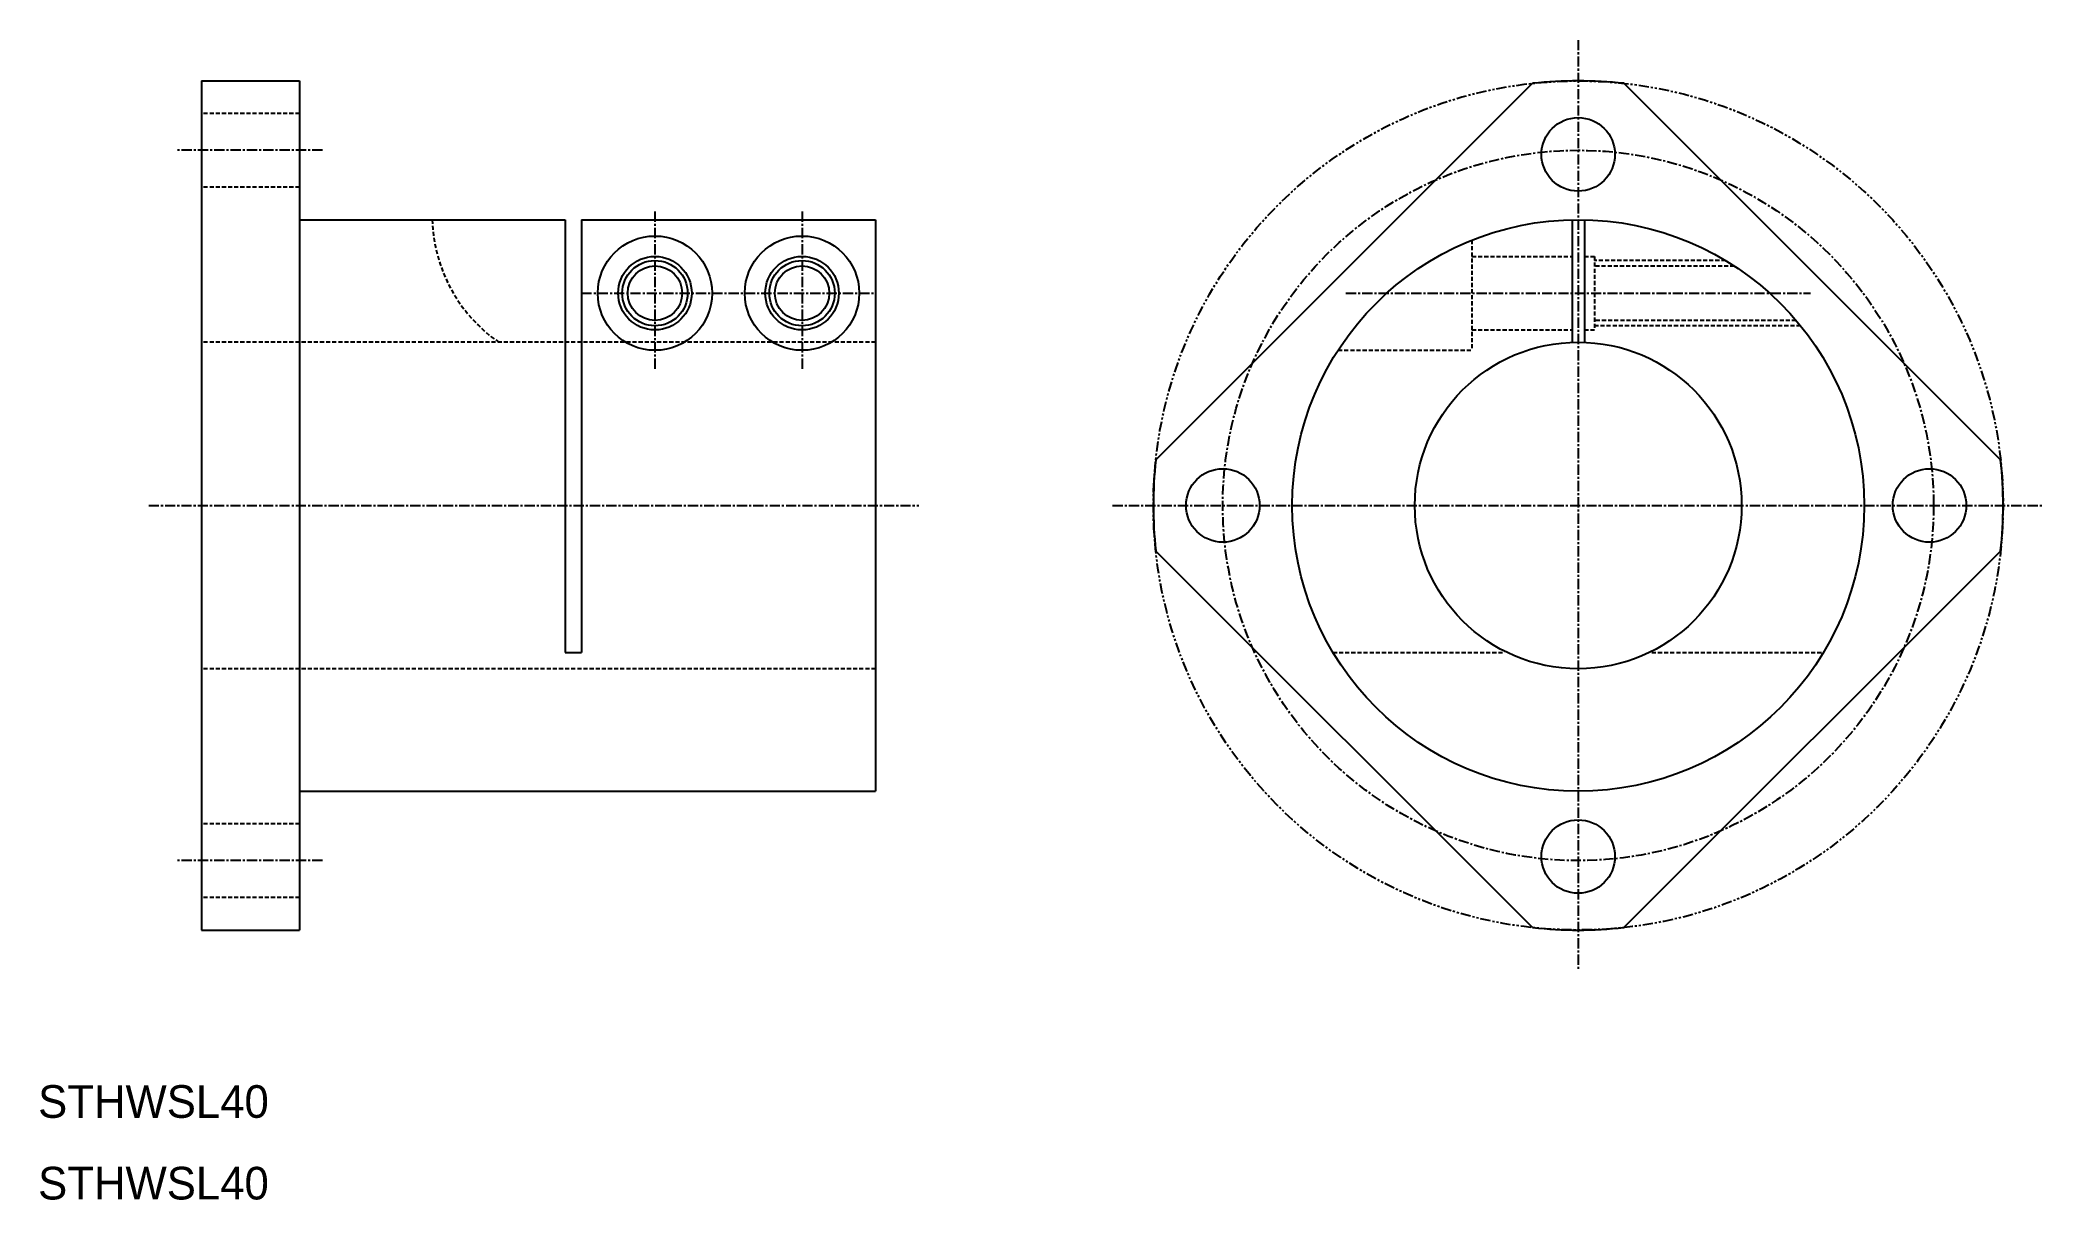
# Model space of a CAD drawing. Extents: x 10 to 255, y 10 to 152.
import ezdxf

# ---------------------------------------------------------------- set-up
doc = ezdxf.new("R2010")
doc.units = 0
for name, pattern in [('CENTER', [2, 1.25, -0.25, 0.25, -0.25]), ('DASHED', [0.75, 0.5, -0.25]), ('PHANTOM', [2.5, 1.25, -0.25, 0.25, -0.25, 0.25, -0.25])]:
    doc.linetypes.add(name, pattern=pattern)
doc.layers.get('0').update_dxf_attribs({"linetype": 'CONTINUOUS'})
doc.layers.add('CENTER', color=1, linetype='CENTER')

msp = doc.modelspace()

# ---------------------------------------------------------------- linework, layer by layer
at = {"color": 7, "linetype": 'CONTINUOUS'}
for p, q in [((30, 147), (30, 43)), ((30, 147), (42, 147)), ((42, 147), (42, 43)), ((146.8, 100.58), (192.92, 146.7)), ((250.2, 100.58), (204.08, 146.7)), ((42, 130), (74.5, 130)), ((74.5, 130), (74.5, 77)), ((76.5, 130), (76.5, 77)), ((76.5, 130), (112.5, 130)), ((112.5, 130), (112.5, 60)), ((197.75, 129.99), (197.75, 114.99)), ((199.25, 129.99), (199.25, 114.99)), ((192.92, 43.3), (146.8, 89.42)), ((204.08, 43.3), (250.2, 89.42)), ((74.5, 77), (76.5, 77)), ((42, 60), (112.5, 60)), ((30, 43), (42, 43))]:
    msp.add_line(p, q, dxfattribs=at)
at = {"color": 3, "linetype": 'DASHED'}
for p, q in [((42, 143), (30, 143)), ((42, 134), (30, 134)), ((185.5, 127.5), (185.5, 114)), ((185.5, 125.5), (197.75, 125.5)), ((199.25, 125.5), (200.5, 125.5)), ((200.5, 125.5), (200.5, 116.5)), ((216.53, 125), (200.5, 125)), ((217.61, 124.32), (200.5, 124.32)), ((185.5, 116.5), (197.75, 116.5)), ((199.25, 116.5), (200.5, 116.5)), ((225.16, 117.67), (200.5, 117.67)), ((225.72, 117), (200.5, 117)), ((112.5, 115), (30, 115)), ((169.11, 114), (185.5, 114)), ((168.48, 77), (189.49, 77)), ((207.51, 77), (228.52, 77)), ((112.5, 75), (30, 75)), ((42, 56), (30, 56)), ((42, 47), (30, 47))]:
    msp.add_line(p, q, dxfattribs=at)
at = {"color": 3, "linetype": 'PHANTOM'}
msp.add_circle((198.5, 95), 52, dxfattribs=at)
at = {"color": 7, "linetype": 'CONTINUOUS'}
for centre, radius in [((198.5, 138), 4.5), ((198.5, 95), 35), ((85.5, 121), 7), ((103.5, 121), 7), ((85.5, 121), 4.5), ((103.5, 121), 4.5), ((85.5, 121), 3.33), ((103.5, 121), 3.33), ((198.5, 95), 20), ((155, 95), 4.5), ((241.5, 95), 4.5), ((198.5, 52), 4.5)]:
    msp.add_circle(centre, radius, dxfattribs=at)
at = {"color": 3, "linetype": 'CONTINUOUS'}
for centre in [(85.5, 121), (103.5, 121)]:
    msp.add_circle(centre, 4, dxfattribs=at)
at = {"color": 7, "linetype": 'CONTINUOUS'}
for start, end in [(83.8449, 96.1551), (173.8449, 186.1551), (353.8449, 6.1551), (263.8449, 276.1551)]:
    msp.add_arc((198.5, 95), 52, start, end, dxfattribs=at)
at = {"color": 3, "linetype": 'DASHED'}
msp.add_arc((77.13, 130.53), 18.89, 181.6032, 235.2826, dxfattribs=at)
at = {"layer": 'CENTER', "color": 1, "linetype": 'CENTER'}
for p, q in [((198.5, 152), (198.5, 38)), ((44.8, 138.5), (26.85, 138.5)), ((85.5, 131), (85.5, 111.5)), ((103.5, 131), (103.5, 111.5)), ((76.5, 121), (112.5, 121)), ((170.07, 121), (226.93, 121)), ((23.54, 95), (117.79, 95)), ((141.5, 95), (255.5, 95)), ((44.8, 51.5), (26.85, 51.5))]:
    msp.add_line(p, q, dxfattribs=at)
msp.add_circle((198.5, 95), 43.5, dxfattribs=at)

# ---------------------------------------------------------------- texts
at = {"color": 7, "linetype": 'CONTINUOUS'}
for p in [(10, 20), (10, 10)]:
    msp.add_text('STHWSL40', height=4, dxfattribs=at).set_placement(p)

doc.saveas('drawing.dxf')
